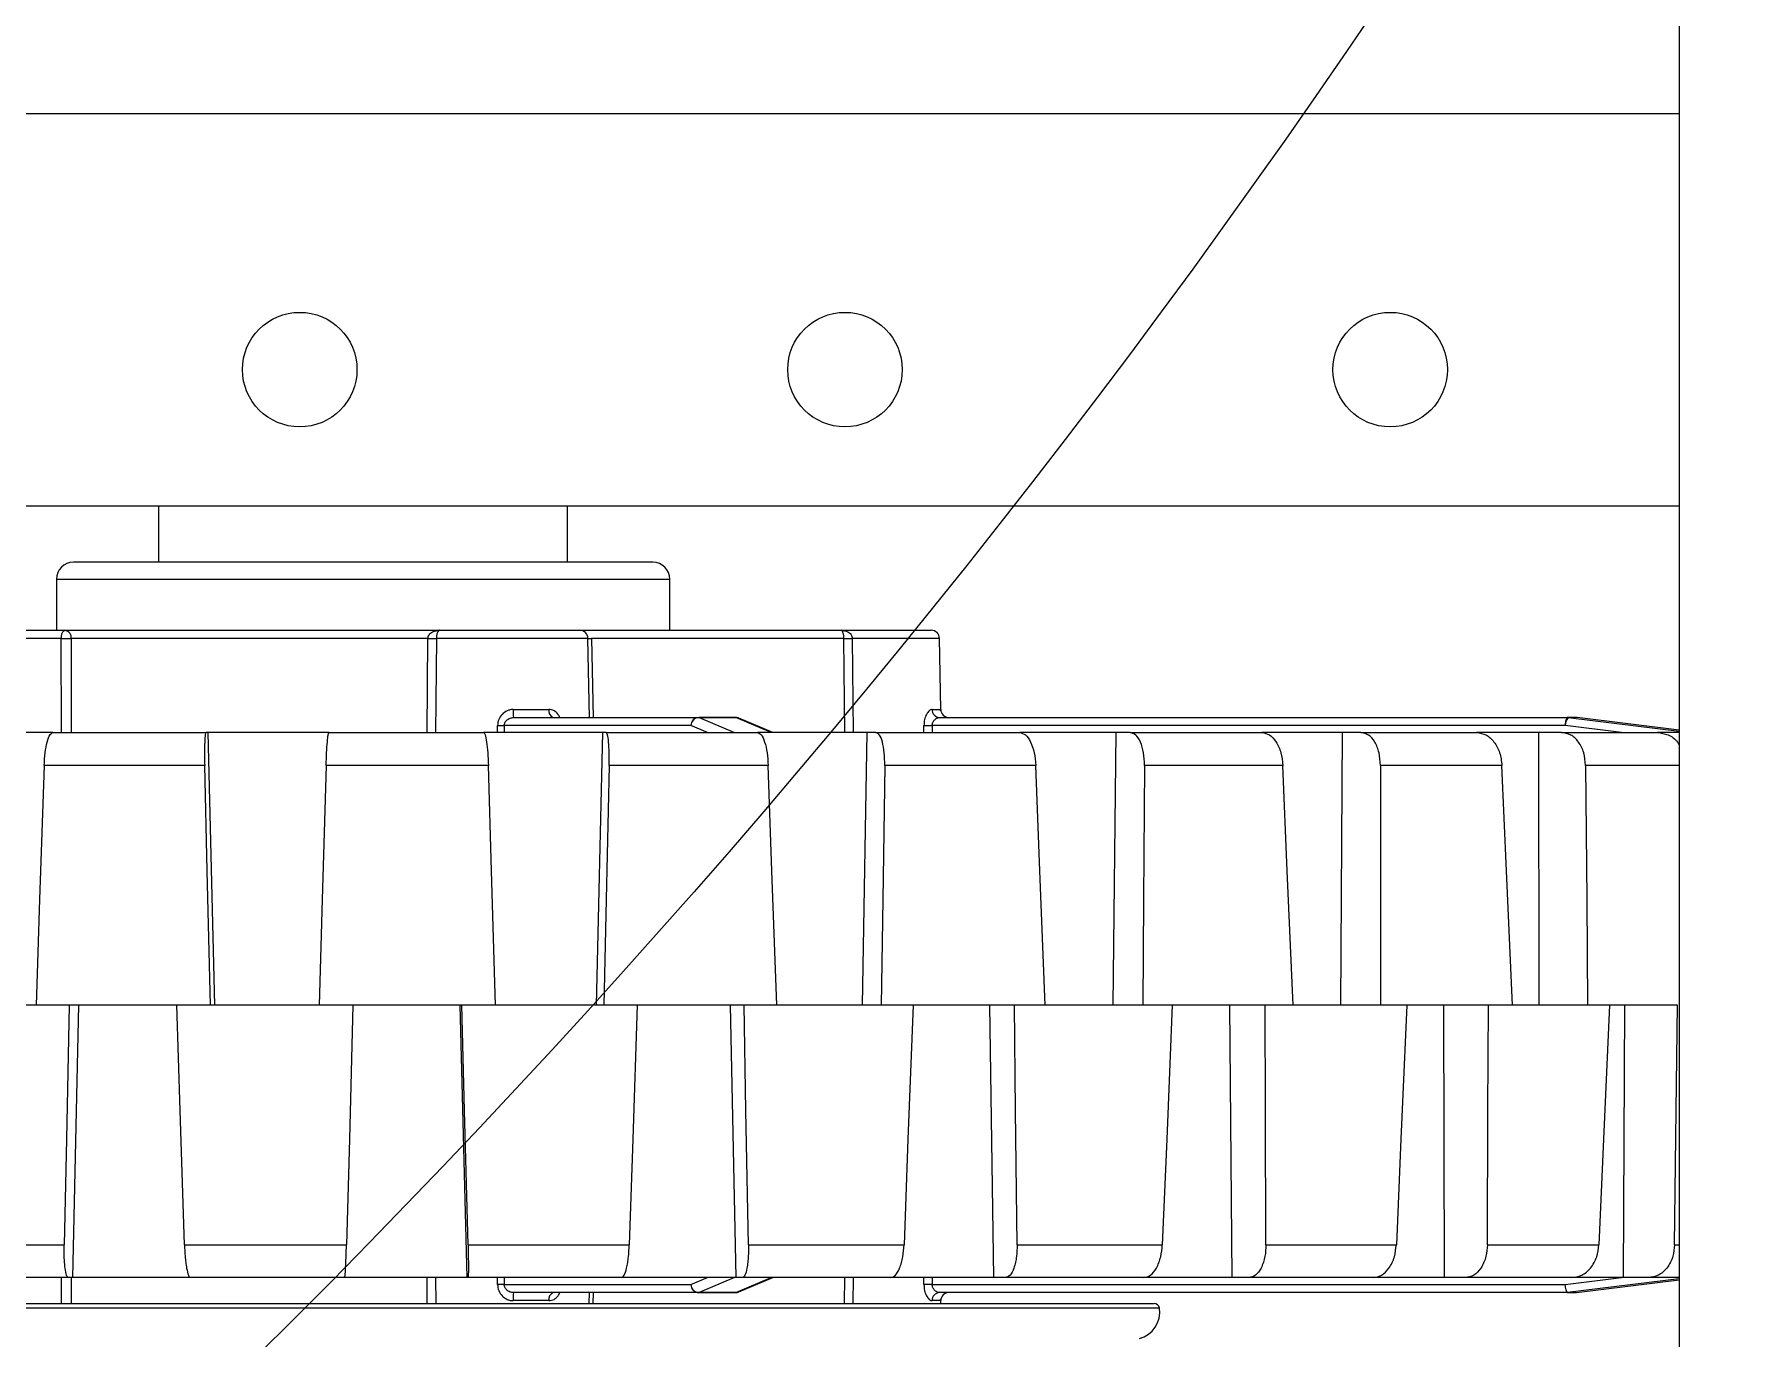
# Model space of a CAD drawing. Header units: inches. Extents: x 0 to 11, y 0 to 8.4.
# Drawn here: x 5.054 to 5.3166, y 4.7603 to 4.9597 of the extents above; entities that cross this region are included whole.
import ezdxf

# ---------------------------------------------------------------- set-up
doc = ezdxf.new("R2010")
doc.units = ezdxf.units.IN
doc.header["$MEASUREMENT"] = 0
doc.layers.add('OBJ', color=50, linetype='Continuous')

msp = doc.modelspace()

# ---------------------------------------------------------------- linework, layer by layer
at = {"color": 7, "linetype": 'Continuous', "lineweight": 25}
for p, q in [((5.305346441947762, 6.845977528089871), (5.305346441947762, 4.595977528089871)), ((4.302846441947732, 4.947644194756498), (5.305346441947762, 4.94764419475662)), ((4.313263108614404, 4.8876441947565), (5.305346441947762, 4.887644194756626)), ((5.072942806709251, 4.887644194756596), (5.072942806709251, 4.879040028089991)), ((5.135442806709252, 4.879040028089991), (5.135442806709252, 4.887644194756604)), ((5.148463640042584, 4.879040028089991), (5.059921973375918, 4.879040028089991)), ((5.057317806709251, 4.876435861423325), (5.057317806709251, 4.868623361423321)), ((5.057317806709251, 4.876435861423325), (5.151067806709251, 4.876435861423325)), ((5.151067806709251, 4.868623361423321), (5.151067806709251, 4.876435861423325)), ((5.058076811457505, 4.867395176931367), (5.038357116650634, 4.867395176931367)), ((5.039606926269578, 4.868623361423321), (5.058616627817615, 4.868623361423321)), ((5.058101868552588, 4.85299836142332), (5.058076811457505, 4.867395176931367)), ((5.058796888537103, 4.868605828288346), (5.058616627817615, 4.868623361423321)), ((5.058616627817615, 4.868623361423321), (5.115940520225492, 4.868623361423321)), ((5.114114223627899, 4.867395176931367), (5.059560783003947, 4.867395176931367)), ((5.059560783003947, 4.867395176931367), (5.059569869626865, 4.85299836142332)), ((5.113965956097006, 4.85299836142332), (5.114114223627899, 4.867395176931367)), ((5.115409382940456, 4.867395176931367), (5.115251726392323, 4.85299836142332)), ((5.138571750112346, 4.867395176931367), (5.115409382940456, 4.867395176931367)), ((5.115940520225492, 4.868623361423321), (5.115605525821785, 4.868605796340297)), ((5.115940520225492, 4.868623361423321), (5.137321940493401, 4.868623361423321)), ((5.137321940493401, 4.868623361423321), (5.177284749113732, 4.868623361423321)), ((5.138783046271339, 4.855290028089987), (5.138571750112346, 4.867395176931367)), ((5.177682996180858, 4.867395176931368), (5.139114042327498, 4.867395176931368)), ((5.139114042327498, 4.867395176931368), (5.139342784039326, 4.855290028089987)), ((5.177587606124017, 4.868605804260649), (5.177284749113732, 4.868623361423321)), ((5.177284749113732, 4.868623361423321), (5.191042659502946, 4.868623361423322)), ((5.17784401943632, 4.85299836142332), (5.177682996180858, 4.867395176931368)), ((5.178960268613299, 4.867395176931368), (5.17910360370993, 4.85299836142332)), ((5.192292469121892, 4.867395176931368), (5.178960268613299, 4.867395176931368)), ((5.192482327240317, 4.856518212611528), (5.192292469121892, 4.867395176931368)), ((5.127132267056043, 4.856518212581941), (5.132603290852044, 4.856518212581941)), ((5.191155467753804, 4.856518212581942), (5.192482325353668, 4.856518212581942)), ((5.124731236028585, 4.85299836142332), (5.124744426943533, 4.854061531763556)), ((5.125768349031762, 4.854061687680795), (5.125754099205926, 4.85299836142332)), ((5.154302541524762, 4.854061687680795), (5.125768349031762, 4.854061687680795)), ((5.127200876817244, 4.855290028089988), (5.155499784336467, 4.855290028089987)), ((5.156823478870176, 4.852998361423321), (5.154302541524762, 4.854061687680795)), ((5.155499784336467, 4.855290028089987), (5.161132694683772, 4.855290028089987)), ((5.155542297621352, 4.855281094236645), (5.160954207990591, 4.852998361423321)), ((5.161175207968657, 4.855281094236645), (5.155542297621352, 4.855281094236645)), ((5.166587118337897, 4.852998361423321), (5.161175207968657, 4.855281094236645)), ((5.166818623471863, 4.852998361423321), (5.161618495001508, 4.855191765061387)), ((5.189919400137568, 4.852998361423321), (5.189911428582234, 4.854061531763556)), ((5.287939554157944, 4.854061687680796), (5.191184685291583, 4.854061687680796)), ((5.191184685291583, 4.854061687680796), (5.191191977140883, 4.852998361423321)), ((5.192270507379015, 4.855290028089988), (5.288227562647194, 4.855290028089988)), ((5.296543258972711, 4.852998361423322), (5.287939554157944, 4.854061687680796)), ((5.288227562647194, 4.855290028089988), (5.289593681710529, 4.855290028089988)), ((5.288372656199209, 4.855281094236645), (5.305346441947762, 4.853183315144527)), ((5.289738775262544, 4.855281094236646), (5.288372656199209, 4.855281094236645)), ((5.305346441947762, 4.853352152907114), (5.289738775262544, 4.855281094236646)), ((5.289738775262544, 4.855281094236646), (5.28974700190008, 4.855280589623923)), ((5.305346441947762, 4.853352665019149), (5.28974700190008, 4.855280589623923)), ((5.05679192071978, 4.852998361423321), (5.039584771064234, 4.852998361423321)), ((5.05679192071978, 4.852998361423321), (5.080174388817999, 4.852998361423321)), ((5.080465047210227, 4.852998361423321), (5.080174388817999, 4.852998361423321)), ((5.080465047210227, 4.852998361423321), (5.081488644299966, 4.811331694756654)), ((5.098989205736249, 4.852998361423321), (5.080465047210227, 4.852998361423321)), ((5.098989205736249, 4.852998361423321), (5.122619089660569, 4.852998361423321)), ((5.140791789196338, 4.852998361423321), (5.122619089660569, 4.852998361423321)), ((5.140791789196338, 4.852998361423321), (5.139832450663288, 4.811331694756654)), ((5.141344599535133, 4.852998361423321), (5.140791789196337, 4.852998361423321)), ((5.141344599535133, 4.852998361423321), (5.164503917219813, 4.852998361423321)), ((5.181191672701305, 4.852998361423321), (5.164503917219814, 4.852998361423321)), ((5.181191672701305, 4.852998361423321), (5.180456770311646, 4.811331694756654)), ((5.182571154908715, 4.852998361423321), (5.181191672701305, 4.852998361423321)), ((5.182571154908715, 4.852998361423321), (5.204556222205089, 4.852998361423321)), ((5.219251984626411, 4.852998361423321), (5.204556222205089, 4.852998361423321)), ((5.219251984626411, 4.852998361423321), (5.218763848017373, 4.811331694756654)), ((5.221416223833616, 4.852998361423321), (5.219251984626411, 4.852998361423321)), ((5.221416223833616, 4.852998361423321), (5.241559035596862, 4.852998361423321)), ((5.253816281653256, 4.852998361423321), (5.241559035596861, 4.852998361423321)), ((5.253816281653256, 4.852998361423321), (5.253589742608696, 4.811331694756654)), ((5.256699518547105, 4.852998361423321), (5.253816281653256, 4.852998361423321)), ((5.256699518547105, 4.852998361423321), (5.27438804563455, 4.852998361423321)), ((5.283834345107059, 4.852998361423321), (5.27438804563455, 4.852998361423321)), ((5.283834345107059, 4.852998361423321), (5.283876286901212, 4.811331694756655)), ((5.287348973993518, 4.852998361423321), (5.283834345107059, 4.852998361423321)), ((5.287348973993518, 4.852998361423321), (5.30204575946044, 4.852998361423322)), ((5.305346441947762, 4.852998361423322), (5.30204575946044, 4.852998361423322)), ((5.079992703852243, 4.847971796301977), (5.055451827942162, 4.847971796301977)), ((5.123345294429498, 4.847971796301977), (5.098544745286418, 4.847971796301977)), ((5.166115946359, 4.847971796301977), (5.141809276118948, 4.847971796301977)), ((5.207005095024865, 4.847971796301977), (5.183930849563318, 4.847971796301977)), ((5.244770344335788, 4.847971796301977), (5.223629622924963, 4.847971796301977)), ((5.278264216301594, 4.847971796301978), (5.259699369063839, 4.847971796301978)), ((5.305346441947762, 4.847971796301978), (5.291044126995687, 4.847971796301978)), ((5.054213140970115, 4.811331694756654), (5.038003073479218, 4.811331694756654)), ((5.059266334872815, 4.811331694756654), (5.054213140970115, 4.811331694756654)), ((5.075752400157925, 4.811331694756654), (5.059266334872815, 4.811331694756654)), ((5.059856194943868, 4.769665028089987), (5.060775264680607, 4.811331694756654)), ((5.080871513844444, 4.811331694756654), (5.075752400157925, 4.811331694756654)), ((5.097508108012391, 4.811331694756607), (5.080871513844444, 4.811331694756654)), ((5.102654181936542, 4.811331694756654), (5.097508108012391, 4.811331694756607)), ((5.119314690460261, 4.8113316947567), (5.102654181936542, 4.811331694756654)), ((5.120096344424817, 4.769665028089987), (5.119035324828115, 4.811331694756654)), ((5.124448559892222, 4.811331694756654), (5.119314690460261, 4.8113316947567)), ((5.141006186241956, 4.811331694756654), (5.124448559892222, 4.811331694756654)), ((5.146088779335409, 4.811331694756654), (5.141006186241956, 4.811331694756654)), ((5.162417509976866, 4.8113316947567), (5.146088779335409, 4.811331694756654)), ((5.161208693612047, 4.769665028089987), (5.160358337288151, 4.811331694756654)), ((5.167410145129443, 4.811331694756654), (5.162417509976866, 4.8113316947567)), ((5.183385708562886, 4.811331694756654), (5.167410145129443, 4.811331694756654)), ((5.188250388806414, 4.811331694756654), (5.183385708562886, 4.811331694756654)), ((5.203751201347806, 4.811331694756654), (5.188250388806414, 4.811331694756654)), ((5.200588643927165, 4.769665028089988), (5.199974788522675, 4.811331694756654)), ((5.208450903528282, 4.811331694756654), (5.203751201347806, 4.811331694756654)), ((5.223358994634536, 4.811331694756619), (5.208450903528282, 4.811331694756654)), ((5.227857951180585, 4.811331694756654), (5.223358994634536, 4.811331694756619)), ((5.242059861276632, 4.811331694756654), (5.227857951180585, 4.811331694756654)), ((5.237039655507065, 4.769665028089988), (5.23668095270782, 4.811331694756654)), ((5.246323832412418, 4.811331694756654), (5.242059861276632, 4.811331694756654)), ((5.259711476387077, 4.811331694756654), (5.246323832412418, 4.811331694756654)), ((5.263708010717578, 4.811331694756654), (5.259711476387077, 4.811331694756654)), ((5.276179500516523, 4.81133169475669), (5.263708010717578, 4.811331694756654)), ((5.269454182809991, 4.769665028089988), (5.269361531619034, 4.811331694756654)), ((5.27987818200233, 4.811331694756654), (5.276179500516523, 4.81133169475669)), ((5.2913386020577, 4.811331694756626), (5.27987818200233, 4.811331694756654)), ((5.294711281499366, 4.811331694756655), (5.2913386020577, 4.811331694756626)), ((5.305073411094547, 4.811331694756701), (5.294711281499366, 4.811331694756655)), ((5.296847326826389, 4.769665028089988), (5.297023542403272, 4.811331694756655)), ((5.034380196197885, 4.774691593211329), (5.058510226493675, 4.774691593211329)), ((5.076894407965451, 4.774691593211329), (5.101659358605961, 4.774691593211329)), ((5.12023806776519, 4.774691593211329), (5.144885468256883, 4.774691593211329)), ((5.16309420042704, 4.774691593211329), (5.186875151978157, 4.774691593211329)), ((5.204160644046318, 4.77469159321133), (5.226352574477723, 4.77469159321133)), ((5.242189615514275, 4.77469159321133), (5.262118234249468, 4.77469159321133)), ((5.276025623776446, 4.774691593211331), (5.293085409819525, 4.774691593211331)), ((5.304640578843631, 4.774691593211331), (5.305346441947762, 4.774691593211331)), ((5.059145513583071, 4.769665028089987), (5.036154497872482, 4.769665028089987)), ((5.058094657330618, 4.765706694756657), (5.058101424589807, 4.769665028089987)), ((5.059856194943868, 4.769665028089987), (5.059145513583071, 4.769665028089987)), ((5.059570237203887, 4.769665028089987), (5.059567637818298, 4.765706694756657)), ((5.077790092930884, 4.769665028089987), (5.059856194943868, 4.769665028089987)), ((5.10138605871578, 4.769665028089987), (5.077790092930885, 4.769665028089987)), ((5.120096344424817, 4.769665028089987), (5.10138605871578, 4.769665028089987)), ((5.114007073633041, 4.765706694756657), (5.113966441729934, 4.769665028089987)), ((5.115251219985042, 4.769665028089987), (5.115294706108633, 4.765706694756657)), ((5.120227921087023, 4.769665028089987), (5.120096344424817, 4.769665028089987)), ((5.143711885465991, 4.769665028089987), (5.120227921087023, 4.769665028089987)), ((5.124744426943534, 4.768601857749754), (5.124731224190674, 4.769665028089987)), ((5.125754105747081, 4.769665028089987), (5.125768349031762, 4.768601701832514)), ((5.161208693612047, 4.769665028089987), (5.143711885465991, 4.769665028089987)), ((5.154302541524762, 4.768601701832513), (5.156823478870175, 4.769665028089987)), ((5.160954207990591, 4.769665028089988), (5.155542297621352, 4.767382295276664)), ((5.161175207968657, 4.767382295276664), (5.166587118337897, 4.769665028089988)), ((5.162178530406957, 4.769665028089987), (5.161208693612047, 4.769665028089987)), ((5.161618495001508, 4.767471624451922), (5.166818623471863, 4.769665028089988)), ((5.184836945005794, 4.769665028089988), (5.162178530406957, 4.769665028089987)), ((5.177799831885117, 4.765706694756658), (5.17784413666573, 4.769665028089987)), ((5.179103365235592, 4.769665028089987), (5.179064021525895, 4.765706694756658)), ((5.200588643927165, 4.769665028089988), (5.184836945005794, 4.769665028089988)), ((5.189911428582234, 4.768601857749754), (5.189919376256753, 4.769665028089987)), ((5.191191999322942, 4.769665028089987), (5.191184685291583, 4.768601701832515)), ((5.202367272854525, 4.769665028089988), (5.200588643927166, 4.769665028089988)), ((5.223511673211362, 4.769665028089988), (5.202367272854525, 4.769665028089988)), ((5.237039655507065, 4.769665028089988), (5.223511673211362, 4.769665028089988)), ((5.239573033826947, 4.769665028089988), (5.237039655507065, 4.769665028089988)), ((5.25856095803652, 4.769665028089988), (5.239573033826947, 4.769665028089988)), ((5.269454182809991, 4.769665028089988), (5.25856095803652, 4.769665028089988)), ((5.272665335104097, 4.769665028089988), (5.269454182809991, 4.769665028089988)), ((5.288919844697655, 4.769665028089988), (5.272665335104097, 4.769665028089988)), ((5.287939554157944, 4.768601701832515), (5.296543258972705, 4.769665028089988)), ((5.305346441947762, 4.769480074368784), (5.288300369601864, 4.767373361423322)), ((5.296847326826389, 4.769665028089988), (5.288919844697655, 4.769665028089988)), ((5.289666488665199, 4.767373361423322), (5.305346441947762, 4.769311236606196)), ((5.289670632323604, 4.767373361423322), (5.305346441947762, 4.769310724494161)), ((5.300638683857183, 4.769665028089988), (5.296847326826389, 4.769665028089988)), ((5.305346441947762, 4.769665028089988), (5.300638683857183, 4.769665028089988)), ((5.125768349031762, 4.768601701832514), (5.154302541524762, 4.768601701832513)), ((5.155499784336467, 4.767373361423321), (5.127200876817244, 4.767373361423322)), ((5.138753954496458, 4.765706694756658), (5.138783046271339, 4.767373361423321)), ((5.139343192670094, 4.767373361423321), (5.1393116426873, 4.765706694756657)), ((5.161132694683772, 4.767373361423321), (5.155499784336467, 4.767373361423321)), ((5.155542297621352, 4.767382295276664), (5.161175207968657, 4.767382295276664)), ((5.191184685291583, 4.768601701832515), (5.287939554157944, 4.768601701832515)), ((5.288300405853152, 4.767373361423322), (5.192270507379015, 4.767373361423322)), ((5.236972059098288, 4.767373361423322), (5.236971945874865, 4.767373361423322)), ((5.288300369601864, 4.767373361423322), (5.288300405853152, 4.767373361423322)), ((5.288300405853152, 4.767373361423322), (5.289666452413912, 4.767373361423322)), ((5.289666452413912, 4.767373361423322), (5.289666488665199, 4.767373361423322)), ((5.225905945439755, 4.765000779964658), (4.982479667978719, 4.765000779964657)), ((4.983303202410162, 4.765706694756658), (5.138643786651683, 4.765706694756658)), ((5.132603290852044, 4.766145176931368), (5.127132267056043, 4.766145176931368)), ((5.138643786651683, 4.765706694756658), (5.225082411008313, 4.765706694756658)), ((5.192482325353668, 4.766145176931368), (5.191155467753804, 4.766145176931368)), ((5.192474673506004, 4.765706694756658), (5.192482340012334, 4.766145908610138))]:
    msp.add_line(p, q, dxfattribs=at)
at = {"color": 7, "linetype": 'Continuous', "lineweight": 25, "flags": 128}
for points in [[(5.161175207968657, 4.855281094236645), (5.161405595596694, 4.855257772825335), (5.161618495001508, 4.855191765061387)], [(5.055451827942162, 4.847971796301977), (5.054758047724344, 4.827453357182248), (5.054213140970115, 4.811331694756654)], [(5.080871513844444, 4.811331694756654), (5.080379349809379, 4.831850169515263), (5.079992703852243, 4.847971796301977)], [(5.098544745286418, 4.847971796301977), (5.097964198923504, 4.827453357182218), (5.097508108012391, 4.811331694756607)], [(5.124448559892222, 4.811331694756654), (5.123830787771577, 4.831850169515263), (5.123345294429498, 4.847971796301977)], [(5.141809276118948, 4.847971796301977), (5.141359603218407, 4.827453357182211), (5.141006186241956, 4.811331694756654)], [(5.167410145129443, 4.811331694756654), (5.166685535616496, 4.831850169515263), (5.166115946359, 4.847971796301977)], [(5.183930849563318, 4.847971796301977), (5.183625713208687, 4.827453357182205), (5.183385708562886, 4.811331694756654)], [(5.208450903528282, 4.811331694756654), (5.207641473516415, 4.831850169515264), (5.207005095024865, 4.847971796301977)], [(5.223629622924963, 4.847971796301977), (5.223478294529972, 4.827453357182204), (5.223358994634536, 4.811331694756619)], [(5.246323832412418, 4.811331694756654), (5.245454176022949, 4.831850169515264), (5.244770344335788, 4.847971796301977)], [(5.259699369063839, 4.847971796301978), (5.259706446665192, 4.827453357182267), (5.259711476387077, 4.811331694756654)], [(5.27987818200233, 4.811331694756654), (5.278974723304587, 4.831850169515263), (5.278264216301594, 4.847971796301978)], [(5.291044126995687, 4.847971796301978), (5.29120939554405, 4.827453357182304), (5.2913386020577, 4.811331694756626)], [(5.059266334872815, 4.811331694756654), (5.058842840436167, 4.790813220134438), (5.058510226493675, 4.774691593211329)], [(5.076894407965451, 4.774691593211329), (5.076254810819587, 4.795210032196623), (5.075752400157925, 4.811331694756654)], [(5.102654181936542, 4.811331694756654), (5.102097093974595, 4.790813220134418), (5.101659358605961, 4.774691593211329)], [(5.12023806776519, 4.774691593211329), (5.119720990501635, 4.795210032196649), (5.119314690460261, 4.8113316947567)], [(5.146088779335409, 4.811331694756654), (5.145415024683986, 4.790813220134383), (5.144885468256883, 4.774691593211329)], [(5.16309420042704, 4.774691593211329), (5.162715354176797, 4.795210032196649), (5.162417509976866, 4.8113316947567)], [(5.188250388806414, 4.811331694756654), (5.187480439159664, 4.790813220134399), (5.186875151978157, 4.774691593211329)], [(5.204160644046318, 4.77469159321133), (5.203931539860993, 4.795210032196623), (5.203751201347806, 4.811331694756654)], [(5.227857951180585, 4.811331694756654), (5.227015201068911, 4.790813220134387), (5.226352574477723, 4.77469159321133)], [(5.242189615514275, 4.77469159321133), (5.242117214608607, 4.795210032196623), (5.242059861276632, 4.811331694756654)], [(5.263708010717578, 4.811331694756654), (5.262818066676668, 4.790813220134351), (5.262118234249468, 4.77469159321133)], [(5.276025623776446, 4.774691593211331), (5.276112126015318, 4.795210032196644), (5.276179500516523, 4.81133169475669)], [(5.294711281499366, 4.811331694756655), (5.293801184028571, 4.790813220134347), (5.293085409819525, 4.774691593211331)], [(5.304640578843631, 4.774691593211331), (5.304883355900286, 4.795210032196651), (5.305073411094547, 4.811331694756701)], [(5.161618495001508, 4.767471624451922), (5.161405595596694, 4.767405616687973), (5.161175207968657, 4.767382295276664)]]:
    msp.add_lwpolyline(points, dxfattribs=at)
at = {"color": 7, "linetype": 'Continuous', "lineweight": 25}
for centre in [(5.094513108614378, 4.908477528089894), (5.177846441947712, 4.908477528089906), (5.261179775281045, 4.908477528089913)]:
    msp.add_circle(centre, 0.008750000000000036, dxfattribs=at)
for centre, radius, start, end in [((5.059921973375918, 4.876435861423325), 0.002604166666666963, 90, 180), ((5.148463640042584, 4.876435861423325), 0.002604166666666963, 0, 90), ((5.058818797230726, 4.918306864317969), 0.05091709394141375, 269.1650317260626, 270.834968273939), ((5.114761803284203, 4.90506241849097), 0.03767280778121845, 269.0150612372539, 270.9849387626694), ((5.137321940493401, 4.867373361423321), 0.001249999999999751, 0.9999999999843914, 90), ((5.138402234697014, 4.912539476048612), 0.04514991044166054, 270.2152348457106, 270.9033298691553), ((5.178321632397078, 4.903901041756614), 0.03651145057178376, 268.9977657596436, 271.002234240358), ((5.191042659502946, 4.867373361423321), 0.001250000000000639, 1.000000000024386, 89.99999999995929), ((5.132743465029111, 4.856215660911364), 0.005619348735070078, 176.9136423407008, 189.4811106891751), ((5.133686108540935, 4.856295861358999), 0.001105411332364634, 168.3959039768669, 245.493972248054), ((5.19234030295964, 4.856473645130929), 0.001185673109537842, 177.8458408866939, 266.6252879367597), ((5.193732134874544, 4.856540027990192), 0.001249999900204028, 180.9999955048336, 269.9999957092134), ((5.125251853301232, 4.883841290339014), 0.02978408135768343, 269.0238142655112, 270.9936351084005), ((5.155526025943422, 4.854066814378571), 0.001223495159668553, 91.22897799304694, 180.2400818692972), ((5.155571417190666, 4.854011562824089), 0.001269865330175853, 91.31397766304798, 177.737800236616), ((5.155499103187606, 4.855181166392584), 0.0001088638283604342, 66.62328440026948, 89.64150434370676), ((5.161132694683772, 4.854040028089988), 0.001250000000000409, 67.13008152853207, 90.00000000004071), ((5.161132013534911, 4.855181166392584), 0.0001088638283604342, 66.62328440026948, 89.64150434370676), ((5.190542113523652, 4.902596914760743), 0.04853948048938068, 269.2555214473091, 270.7585109150526), ((5.289481806148488, 4.854348011290193), 0.001568605244041837, 143.0911161092753, 190.5173863640801), ((5.289638864609953, 4.854144752707225), 0.001701339416731012, 138.094041818041, 182.7984823117732), ((5.288227550908238, 4.854107147744127), 0.001182880345919413, 82.95371263014702, 89.99943139421222), ((5.289593681710529, 4.854040028089988), 0.001250000000000448, 82.95457844453946, 90), ((5.289593669971574, 4.85410714774402), 0.001182880346026843, 82.95371263083358, 89.99943139425528), ((5.125251853301207, 4.738822099176532), 0.02978408135544688, 89.00636489147792, 90.97618573451342), ((5.132743465029201, 4.766447728601941), 0.005619348735160302, 170.5188893109243, 183.086357659205), ((5.133686108540936, 4.766367528154311), 0.001105411332365296, 114.5060277519887, 191.6040960231697), ((5.155526025943423, 4.768596575134738), 0.001223495159670325, 179.7599181307455, 268.7710220068716), ((5.155571417190664, 4.768651826689218), 0.001269865330174043, 182.262199763348, 268.6860223370311), ((5.155499103187599, 4.767482223120743), 0.0001088638283795589, 270.3584956599722, 293.3767155994545), ((5.161132694683772, 4.76862336142332), 0.001250000000000063, 270.0000000000008, 292.8699184714313), ((5.161132013534903, 4.767482223120748), 0.000108863828384803, 270.3584956604221, 293.3767155987708), ((5.190542113523685, 4.720066474751522), 0.04853948049042644, 89.24148908500335, 90.74447855271438), ((5.192340302959642, 4.76618974438238), 0.001185673109538711, 93.37471206332681, 182.1541591133036), ((5.193732134874544, 4.766123361523118), 0.001249999900204028, 90.00000429078743, 179.0000044951672), ((5.221788273282548, 4.764363687257996), 0.004166666666666107, 285.0000000000026, 8.795153819682323), ((5.225082411008313, 4.764873361423326), 0.0008333333333325754, 8.795153819681458, 90)]:
    msp.add_arc(centre, radius, start, end, dxfattribs=at)
for points, knots in [([(5.058076811457505, 4.867395176931367), (5.058080502045788, 4.867493722872564), (5.058088240391901, 4.867700351882021), (5.058137128879594, 4.867978342402878), (5.058208142933672, 4.868218038457881), (5.058369914668818, 4.868552302876541), (5.058509513292415, 4.868592510199798), (5.058616627817615, 4.868623361423321)], [0, 0, 0, 0, 0.1042023624588642, 0.2184892718716537, 0.3494947423589624, 0.5008649797764233, 1, 1, 1, 1]), ([(5.058616627817615, 4.868623361423321), (5.05882108316323, 4.868591269385742), (5.059089606220575, 4.868549121052465), (5.059354036381893, 4.868214060910802), (5.05946716527806, 4.86797137338313), (5.059542787535205, 4.867695569816687), (5.059555029166874, 4.867491223983263), (5.059560783003947, 4.867395176931367)], [0, 0, 0, 0, 0.4992566758479199, 0.6557027334955704, 0.7879542457077199, 0.9003338153495708, 1, 1, 1, 1]), ([(5.114114223627899, 4.867395176931367), (5.114125734841662, 4.867491207005501), (5.114150226334893, 4.867695522550261), (5.114302932711626, 4.867971298501059), (5.114530817795742, 4.868213985943168), (5.115055567302293, 4.868549122078428), (5.115557970182005, 4.868591269021711), (5.115940520225492, 4.868623361423321)], [0, 0, 0, 0, 0.09964920791937905, 0.2120156876327272, 0.3442555242591568, 0.5006894111473651, 1, 1, 1, 1]), ([(5.115940520225492, 4.868623361423321), (5.115825136535831, 4.868592509848363), (5.11567475481902, 4.868552300414757), (5.115525854585677, 4.868218117799376), (5.115461836099254, 4.867978423473681), (5.115419213274365, 4.867700403711886), (5.115412557385855, 4.86749374181821), (5.115409382940456, 4.867395176931367)], [0, 0, 0, 0, 0.499080465173281, 0.6504608874944401, 0.7814774421013656, 0.8957783130280975, 1, 1, 1, 1]), ([(5.177682996180858, 4.867395176931368), (5.177680108939327, 4.867491207005515), (5.177673965985346, 4.867695522550293), (5.17763429353826, 4.867971298501105), (5.17757560129938, 4.868213985943196), (5.177447973769309, 4.868549122078411), (5.177355308346266, 4.868591269021704), (5.177284749113732, 4.868623361423321)], [0, 0, 0, 0, 0.0996492079328149, 0.2120156876498477, 0.3442555242718998, 0.5006894111497029, 0.9999999999999999, 0.9999999999999999, 0.9999999999999999, 0.9999999999999999]), ([(5.177284749113732, 4.868623361423321), (5.177629247784864, 4.868592509848371), (5.178078239334335, 4.868552300414776), (5.178568028266569, 4.868218117799347), (5.178781390591949, 4.867978423473633), (5.178926509597824, 4.867700403711852), (5.178949367035349, 4.867493741818195), (5.178960268613299, 4.867395176931368)], [0, 0, 0, 0, 0.4990804651758042, 0.6504608875087012, 0.7814774421205595, 0.8957783130431167, 1, 1, 1, 1]), ([(5.127132267056043, 4.856518212581941), (5.126975914161659, 4.856508374160664), (5.126659755422435, 4.856488480043069), (5.126058438255935, 4.856280466503886), (5.125403229299193, 4.855818064257228), (5.124860679674336, 4.855008042478059), (5.124783186108693, 4.854377102545037), (5.124744426943533, 4.854061531763556)], [0, 0, 0, 0, 0.1241815449208017, 0.2511055572844645, 0.5003650494061461, 0.7501026903482644, 1, 1, 1, 1]), ([(5.134261740710082, 4.855290028089988), (5.134186306720774, 4.855459848584393), (5.133988300491803, 4.855905609388088), (5.133511695012895, 4.856280435768326), (5.13301129886187, 4.856489558167392), (5.132738658505368, 4.856508705707661), (5.132603290852044, 4.856518212581941)], [0, 0, 0, 0, 0.2348502651183832, 0.61645706128508, 0.8095685164547922, 1, 1, 1, 1]), ([(5.191155467753804, 4.856518212581942), (5.191083356986857, 4.856508374160663), (5.190937542934269, 4.856488480043063), (5.190637528401337, 4.856280466503897), (5.190284114764403, 4.855818064257227), (5.189969801714923, 4.85500804247806), (5.1899308904381, 4.854377102545037), (5.189911428582234, 4.854061531763556)], [0, 0, 0, 0, 0.1241815449135411, 0.2511055572842175, 0.5003650494059709, 0.750102690348161, 1, 1, 1, 1]), ([(5.192453782859198, 4.856331850435015), (5.192461806478049, 4.856384696325483), (5.192478448717369, 4.856494306960351), (5.19248100270443, 4.856510056348097), (5.192482325353668, 4.856518212581942)], [0, 0, 0, 0, 0.4821237513299921, 0.9999999999999999, 0.9999999999999999, 0.9999999999999999, 0.9999999999999999]), ([(5.125768349031762, 4.854061687680795), (5.125775685483506, 4.854147699951218), (5.125790858694801, 4.854325590081006), (5.125930110406538, 4.85465254993978), (5.126147407980287, 4.854898767854919), (5.126426875399026, 4.85509144918471), (5.126738124903522, 4.855244746794388), (5.127026160799161, 4.855272931742191), (5.127200876817244, 4.855290028089988)], [0, 0, 0, 0, 0.1211369466485092, 0.2505348022478848, 0.4995252522853415, 0.5873644675743646, 0.7497046783552824, 1, 1, 1, 1]), ([(5.191184685291583, 4.854061687680796), (5.191189195783833, 4.854147699951234), (5.191198524360417, 4.854325590081023), (5.191316015756077, 4.85465254993979), (5.19149915444555, 4.854898767855119), (5.191723447908219, 4.85509144918484), (5.191960281787806, 4.855244746794417), (5.192153379003253, 4.855272931742192), (5.192270507379015, 4.855290028089988)], [0, 0, 0, 0, 0.1211369466697571, 0.25053480224805, 0.4995252522849369, 0.5873644679608572, 0.7497046783558635, 1, 1, 1, 1]), ([(5.055451827942162, 4.847971796301977), (5.055491705840498, 4.848636101921215), (5.055571440060281, 4.849964353721259), (5.055895661355524, 4.851618424326981), (5.056319818163391, 4.85277318466838), (5.05663436495751, 4.852923212719316), (5.05679192071978, 4.852998361423321)], [0, 0, 0, 0, 0.2499123639394656, 0.4996895068213728, 0.7493956301626957, 1, 1, 1, 1]), ([(5.080174388817999, 4.852998361423321), (5.080136253173326, 4.852923626554166), (5.08006000260714, 4.852774197427268), (5.079988175760783, 4.851622264947758), (5.079958384503908, 4.849967893568624), (5.079981250391561, 4.848637957597909), (5.079992703852243, 4.847971796301977)], [0, 0, 0, 0, 0.2499136709341424, 0.4996915371566494, 0.7493968572079646, 0.9999999999999999, 0.9999999999999999, 0.9999999999999999, 0.9999999999999999]), ([(5.098544745286418, 4.847971796301977), (5.098568039554168, 4.848636101921215), (5.098614615485751, 4.849964353721259), (5.098730714346827, 4.851618424326981), (5.098862859419617, 4.85277318466838), (5.098947039918764, 4.852923212719316), (5.098989205736249, 4.852998361423321)], [0, 0, 0, 0, 0.249912363939498, 0.4996895068213695, 0.7493956301627109, 1, 1, 1, 1]), ([(5.122619089660569, 4.852998361423321), (5.122697280331391, 4.852923626554166), (5.122853619183719, 4.852774197427268), (5.123077462416263, 4.851622264947759), (5.12325940601553, 4.849967893568624), (5.123316630727528, 4.848637957597909), (5.123345294429498, 4.847971796301977)], [0, 0, 0, 0, 0.2499136709341052, 0.4996915371566854, 0.7493968572079486, 1, 1, 1, 1]), ([(5.141809276118948, 4.847971796301977), (5.141815278971576, 4.848636101921215), (5.141827281428846, 4.849964353721259), (5.141731730250609, 4.851618424326981), (5.141567848427156, 4.85277318466838), (5.14141910484946, 4.852923212719316), (5.141344599535133, 4.852998361423321)], [0, 0, 0, 0, 0.2499123639394782, 0.499689506821371, 0.7493956301626963, 1, 1, 1, 1]), ([(5.164503917219813, 4.852998361423321), (5.164696058422163, 4.852923626554166), (5.165080236416085, 4.852774197427268), (5.165592948364181, 4.851622264947758), (5.165981098555391, 4.849967893568625), (5.166070943347821, 4.848637957597909), (5.166115946359, 4.847971796301977)], [0, 0, 0, 0, 0.2499136709342795, 0.4996915371567328, 0.7493968572080023, 1, 1, 1, 1]), ([(5.183930849563318, 4.847971796301977), (5.183919378607184, 4.848636101921215), (5.183896442901549, 4.849964353721259), (5.1835921449582, 4.851618424326983), (5.183137215704781, 4.85277318466838), (5.182760067548582, 4.852923212719316), (5.182571154908715, 4.852998361423321)], [0, 0, 0, 0, 0.2499123639394805, 0.4996895068212835, 0.7493956301627629, 1, 1, 1, 1]), ([(5.204556222205089, 4.852998361423321), (5.204856475825761, 4.852923626554166), (5.20545681990734, 4.852774197427268), (5.206242822077888, 4.85162226494776), (5.206825385113895, 4.849967893568624), (5.2069451200982, 4.848637957597909), (5.207005095024865, 4.847971796301977)], [0, 0, 0, 0, 0.2499136709340873, 0.4996915371567374, 0.7493968572079213, 1, 1, 1, 1]), ([(5.223629622924963, 4.847971796301977), (5.223601026699263, 4.848636101921216), (5.223543849720536, 4.849964353721259), (5.2230400509511, 4.851618424326981), (5.222307897062874, 4.85277318466838), (5.221713803784054, 4.852923212719316), (5.221416223833616, 4.852998361423321)], [0, 0, 0, 0, 0.2499123639394894, 0.4996895068213376, 0.7493956301626549, 1, 1, 1, 1]), ([(5.241559035596862, 4.852998361423321), (5.241958278581528, 4.852923626554166), (5.242756547599631, 4.852774197427268), (5.243791957714416, 4.85162226494776), (5.244551232712162, 4.849967893568624), (5.244697219801434, 4.848637957597909), (5.244770344335788, 4.847971796301977)], [0, 0, 0, 0, 0.249913670934076, 0.4996915371567397, 0.7493968572079143, 1, 1, 1, 1]), ([(5.259699369063839, 4.847971796301978), (5.259654516450422, 4.848636101921216), (5.259564835492166, 4.84996435372126), (5.258876843567319, 4.851618424326983), (5.257889711169692, 4.85277318466838), (5.257096723991901, 4.852923212719316), (5.256699518547105, 4.852998361423321)], [0, 0, 0, 0, 0.2499123639394968, 0.499689506821367, 0.7493956301627892, 1, 1, 1, 1]), ([(5.27438804563455, 4.852998361423321), (5.274874147187147, 4.852923626554166), (5.275846086141604, 4.852774197427268), (5.27709944378823, 4.85162226494776), (5.278012360561121, 4.849967893568624), (5.278180164011525, 4.848637957597909), (5.278264216301594, 4.847971796301978)], [0, 0, 0, 0, 0.2499136709340619, 0.4996915371566641, 0.749396857207905, 1, 1, 1, 1]), ([(5.291044126995687, 4.847971796301978), (5.290984380818514, 4.848636101921216), (5.290864920791266, 4.849964353721259), (5.290013639997504, 4.851618424326983), (5.288801522608864, 4.852773184668381), (5.287833736046229, 4.852923212719316), (5.287348973993518, 4.852998361423321)], [0, 0, 0, 0, 0.2499123639395023, 0.4996895068213268, 0.7493956301627437, 1, 1, 1, 1]), ([(5.30204575946044, 4.852998361423322), (5.302596192323971, 4.852917488186036), (5.303696758942238, 4.852755785658506), (5.30488538224088, 4.85194270786256), (5.30528831564633, 4.851217221433878), (5.305381530850057, 4.851049386341685)], [0, 0, 0, 0, 0.4347333063503522, 0.869230375799182, 1, 1, 1, 1]), ([(5.059145513583071, 4.769665028089987), (5.059049509241425, 4.769739526836948), (5.058857565065296, 4.76988847427373), (5.058668637937777, 4.770874608582955), (5.058567503817382, 4.771926066024569), (5.05850125211612, 4.773102681746349), (5.058506710387706, 4.774069067465111), (5.058510226493674, 4.774691593211329)], [0, 0, 0, 0, 0.2498545218869354, 0.4995411617173446, 0.6366718540395769, 0.7659515028062581, 0.9999999999999999, 0.9999999999999999, 0.9999999999999999, 0.9999999999999999]), ([(5.076894407965451, 4.774691593211329), (5.076922084056812, 4.774091169411829), (5.076965878560485, 4.773141061900263), (5.077090465303001, 4.771955917853287), (5.077248739445576, 4.770882307842632), (5.077490811939195, 4.769888052599414), (5.077690338420276, 4.769739365256092), (5.077790092930884, 4.769665028089987)], [0, 0, 0, 0, 0.2258044879764732, 0.3573118526447721, 0.5009271414616759, 0.7504854067915779, 1, 1, 1, 1]), ([(5.10138605871578, 4.769665028089987), (5.101406184135966, 4.769739526836948), (5.101446421453683, 4.76988847427373), (5.101511385990107, 4.770874608582901), (5.10156390105008, 4.771926066024391), (5.101611829489227, 4.773102681746126), (5.101640736990146, 4.774069067464985), (5.101659358605961, 4.774691593211329)], [0, 0, 0, 0, 0.2498545218870825, 0.4995411617176122, 0.6366718540041397, 0.7659515027589567, 1, 1, 1, 1]), ([(5.12023806776519, 4.774691593211329), (5.120251860468523, 4.774091169404322), (5.120273685970721, 4.773141061887083), (5.120286886930248, 4.771955917842651), (5.120290248430196, 4.770882307839454), (5.120276483190583, 4.769888052599385), (5.120244107510516, 4.769739365256084), (5.120227921087023, 4.769665028089987)], [0, 0, 0, 0, 0.2258044907771559, 0.357311854743126, 0.500927141448777, 0.7504854067851193, 1, 1, 1, 1]), ([(5.143711885465991, 4.769665028089987), (5.143847529147269, 4.769739526836966), (5.14411872536823, 4.769888474273782), (5.144435607656344, 4.770874608588679), (5.144640176253755, 4.771926066043592), (5.144800828550641, 4.773102681770044), (5.144852306940413, 4.774069067478607), (5.144885468256882, 4.774691593211329)], [0, 0, 0, 0, 0.249854521873369, 0.4995411616901911, 0.6366718578090272, 0.765951507837574, 1, 1, 1, 1]), ([(5.16309420042704, 4.774691593211329), (5.163093690657686, 4.774091169404471), (5.163092884001304, 4.773141061887345), (5.162994298072886, 4.771955917842863), (5.162842644792887, 4.770882307839517), (5.16257346007087, 4.769888052599385), (5.162310165948279, 4.769739365256084), (5.162178530406957, 4.769665028089987)], [0, 0, 0, 0, 0.2258044907214367, 0.357311854701376, 0.5009271414490318, 0.7504854067852402, 1, 1, 1, 1]), ([(5.184836945005794, 4.769665028089988), (5.185083985483582, 4.769739526836966), (5.185577900447912, 4.769888474273782), (5.186137072178887, 4.770874608588628), (5.18648747860084, 4.771926066043424), (5.186755973416654, 4.773102681769834), (5.186828458550568, 4.774069067478488), (5.186875151978157, 4.774691593211329)], [0, 0, 0, 0, 0.2498545218734873, 0.4995411616904272, 0.6366718577756316, 0.7659515077930048, 1, 1, 1, 1]), ([(5.204160644046318, 4.77469159321133), (5.204145847293352, 4.774091169404348), (5.204122432988222, 4.773141061887127), (5.203915055655371, 4.771955917842687), (5.203612995503631, 4.770882307839464), (5.203096570340795, 4.769888052599385), (5.202610357834363, 4.769739365256084), (5.202367272854525, 4.769665028089988)], [0, 0, 0, 0, 0.2258044907676653, 0.3573118547360034, 0.5009271414488065, 0.7504854067851312, 1, 1, 1, 1]), ([(5.223511673211362, 4.769665028089988), (5.223862604285799, 4.769739526836932), (5.224564230637339, 4.769888474273682), (5.225348701651362, 4.770874608577504), (5.225834298971036, 4.771926066006456), (5.226202478234259, 4.773102681723785), (5.226293767691676, 4.774069067452261), (5.226352574477723, 4.77469159321133)], [0, 0, 0, 0, 0.2498545218999127, 0.4995411617432645, 0.636671850450165, 0.7659514980152242, 1, 1, 1, 1]), ([(5.242189615514275, 4.77469159321133), (5.242160981369537, 4.774091169404196), (5.24211567084746, 4.773141061886861), (5.241805803165465, 4.771955917842472), (5.241362514086868, 4.7708823078394), (5.240614539800498, 4.769888052599385), (5.239920182231196, 4.769739365256084), (5.239573033826947, 4.769665028089988)], [0, 0, 0, 0, 0.2258044908243679, 0.3573118547784933, 0.500927141448558, 0.750485406785009, 1, 1, 1, 1]), ([(5.25856095803652, 4.769665028089988), (5.259005116844414, 4.76973952683695), (5.259893136021359, 4.769888474273732), (5.260879070576765, 4.770874608583006), (5.261485104171792, 4.771926066024738), (5.26194178093181, 4.773102681746558), (5.262049100924131, 4.774069067465232), (5.262118234249468, 4.77469159321133)], [0, 0, 0, 0, 0.2498545218868205, 0.4995411617170995, 0.636671854072884, 0.7659515028507178, 1, 1, 1, 1]), ([(5.276025623776446, 4.774691593211331), (5.275984022276059, 4.774091169419314), (5.275918192276816, 4.773141061913405), (5.275515249424657, 4.771955917863891), (5.274944200528733, 4.770882307845802), (5.27398740393304, 4.769888052599442), (5.27310599900419, 4.769739365256102), (5.272665335104097, 4.769665028089988)], [0, 0, 0, 0, 0.2258044851841225, 0.3573118505526552, 0.5009271414745329, 0.7504854067980031, 0.9999999999999999, 0.9999999999999999, 0.9999999999999999, 0.9999999999999999]), ([(5.288919844697655, 4.769665028089988), (5.289443735698406, 4.76973952683695), (5.290491165687474, 4.769888474273731), (5.291648606656819, 4.770874608582952), (5.292356662500564, 4.771926066024559), (5.292887960868931, 4.773102681746335), (5.293008050534242, 4.774069067465104), (5.293085409819525, 4.774691593211331)], [0, 0, 0, 0, 0.2498545218869925, 0.4995411617174013, 0.6366718540372872, 0.765951502803188, 1, 1, 1, 1]), ([(5.304640578843631, 4.774691593211331), (5.304587274024007, 4.774091169404422), (5.304502924753968, 4.773141061887258), (5.304019149934152, 4.771955917842793), (5.303337692261969, 4.770882307839496), (5.302201145148976, 4.769888052599386), (5.301159473903444, 4.769739365256084), (5.300638683857183, 4.769665028089988)], [0, 0, 0, 0, 0.2258044907400696, 0.35731185471534, 0.5009271414489583, 0.7504854067852037, 1, 1, 1, 1]), ([(5.124744426943534, 4.768601857749754), (5.124784081067434, 4.768285685917885), (5.124863181411759, 4.767654999918365), (5.125404389771352, 4.766844497704266), (5.126057753055522, 4.766380574241632), (5.126659666063819, 4.766174247223335), (5.126975468939992, 4.76615482178419), (5.127132267056043, 4.766145176931368)], [0, 0, 0, 0, 0.2504819077700329, 0.4996505584636232, 0.749192234614342, 0.8754723656102372, 1, 1, 1, 1]), ([(5.127200876817244, 4.767373361423322), (5.12702655825437, 4.76739038381652), (5.126739004185464, 4.767418463777402), (5.126428097261715, 4.767571256916734), (5.126148598423173, 4.767763558854712), (5.1259308838129, 4.768009623648857), (5.125791002860773, 4.768336913199001), (5.125775730477615, 4.768515424013434), (5.125768349031762, 4.768601701832514)], [0, 0, 0, 0, 0.2497227208700693, 0.4119399752996986, 0.4997264002726821, 0.7485949500900647, 0.8784909503620841, 1, 1, 1, 1]), ([(5.132603290852044, 4.766145176931368), (5.132738279729211, 4.766154876105411), (5.133011238623797, 4.766174488653352), (5.133511102447049, 4.766385344711468), (5.133988794538623, 4.766758313654726), (5.134186854633173, 4.767203630868532), (5.134262344303654, 4.767373361423321)], [0, 0, 0, 0, 0.1899145902559564, 0.384023318882762, 0.7652233945114807, 0.9999999999999999, 0.9999999999999999, 0.9999999999999999, 0.9999999999999999]), ([(5.189911428582234, 4.768601857749754), (5.189931433391961, 4.768285685917886), (5.189971338127762, 4.767654999918366), (5.190284725648568, 4.766844497704266), (5.190637132633301, 4.766380574241636), (5.190937483871369, 4.766174247223334), (5.191083145726009, 4.76615482178419), (5.191155467753804, 4.766145176931368)], [0, 0, 0, 0, 0.2504819077699977, 0.4996505584635784, 0.7491922346142363, 0.8754723656076635, 1, 1, 1, 1]), ([(5.192270507379015, 4.767373361423322), (5.192153668491343, 4.767390383816519), (5.191960932290458, 4.767418463777396), (5.191724382644182, 4.76757125691672), (5.191500147452761, 4.76776355885468), (5.191316671172153, 4.768009623648873), (5.191198647425909, 4.76833691319903), (5.191189234665486, 4.768515424013462), (5.191184685291583, 4.768601701832515)], [0, 0, 0, 0, 0.2497227208702906, 0.4119399752426469, 0.4997264002733346, 0.7485949500909728, 0.8784909503982508, 1, 1, 1, 1]), ([(5.288300369601864, 4.767373361423322), (5.288258532165622, 4.767394969690325), (5.288171519154384, 4.767439910311657), (5.288055840641882, 4.767770999137932), (5.287974870999395, 4.768183561677015), (5.287951025307017, 4.768465887080672), (5.287939554157944, 4.768601701832515)], [0, 0, 0, 0, 0.2702622342593597, 0.562088238166757, 0.7893392642246867, 1, 1, 1, 1]), ([(5.192482325353668, 4.766145176931368), (5.192481018238571, 4.76615352812993), (5.192478492425532, 4.766169665627116), (5.19246191200196, 4.766279626933224), (5.192453911992554, 4.76633268296519)], [0, 0, 0, 0, 0.51750271215419, 1, 1, 1, 1])]:
    msp.add_open_spline(points, degree=3, knots=knots, dxfattribs=at)
at = {"layer": 'OBJ'}
msp.add_circle((4.136179561686824, 5.720977528090078), 1.354166666666667, dxfattribs=at)

doc.saveas('drawing.dxf')
